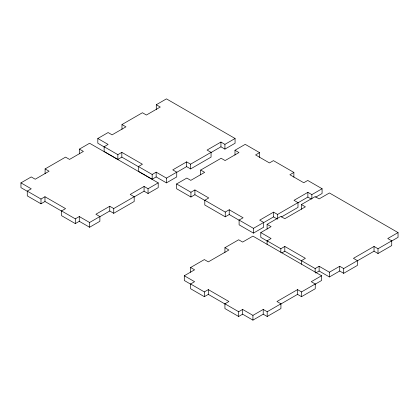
<?xml version="1.0" encoding="UTF-8"?>
<svg xmlns="http://www.w3.org/2000/svg" width="419" height="419" viewBox="0 0 419 419"><rect width="100%" height="100%" fill="white"/><g stroke="black" fill="none" stroke-linecap="round" stroke-linejoin="round"><path stroke-width="0.63" d="M27.45 191.378L20.95 187.628L20.95 182.873L31.247 176.928L35.227 179.227L49.086 171.219L45.105 168.925L45.105 173.681M45.105 168.925L65.558 157.115L69.538 159.414L83.402 151.411L79.421 149.112L79.421 153.867M79.421 149.112L89.582 143.246L158.209 182.873L158.209 187.628L148.054 193.489L144.073 191.19L134.09 196.956M104.315 147.001L97.816 143.246L97.816 138.495L108.112 132.551L112.093 134.85L125.957 126.842L121.976 124.548L121.976 129.298M121.976 124.548L142.423 112.737L146.404 115.036L160.268 107.034L156.287 104.734L156.287 109.49M156.287 104.734L166.448 98.868L235.075 138.495L235.075 143.246L224.919 149.112L220.939 146.812L210.956 152.579M61.666 211.134L44.969 201.492L40.989 203.791L27.266 195.867L27.266 191.111L31.247 188.812L20.95 182.873M138.532 166.752L121.835 157.115L117.854 159.414L104.132 151.489L104.132 146.734L108.112 144.435L97.816 138.495M27.266 191.111L40.989 199.035L44.969 196.741L65.558 208.625L61.577 210.925L61.577 215.68L75.305 223.605L79.285 221.305L89.582 227.25L99.874 221.305L99.874 216.55L95.893 214.25L109.757 206.248L113.738 208.547L134.19 196.741L134.19 201.492L113.738 213.302L109.757 211.003L99.774 216.764M104.132 146.734L117.854 154.658L121.835 152.359L142.423 164.248L138.443 166.547L138.443 171.303L152.17 179.227L156.151 176.928L166.448 182.873L176.739 176.928L176.739 172.172L172.759 169.873L186.623 161.87L190.603 164.169L211.056 152.359L211.056 157.115L190.603 168.925L186.623 166.626L176.64 172.387M61.577 210.925L75.305 218.849L79.285 216.55L89.582 222.494L99.874 216.55M138.443 166.547L152.17 174.472L156.151 172.172L166.448 178.117L176.739 172.172M158.209 182.873L148.054 188.733L144.073 186.439L130.209 194.442L134.19 196.741M235.075 138.495L224.919 144.356L220.939 142.057L207.075 150.065L211.056 152.359M204.896 200.471L194.914 194.709L190.933 197.009L176.588 188.728L176.588 183.972L186.816 178.07L190.797 180.364L204.655 172.361L200.675 170.062L200.675 174.817M200.675 170.062L221.127 158.256L225.108 160.556L238.971 152.553L234.991 150.253L234.991 155.009M234.991 150.253L245.22 144.351L259.56 152.631L259.56 157.387M176.588 183.972L190.933 192.253L194.914 189.954L208.777 197.957L204.797 200.256L204.797 205.011L225.249 216.817L229.23 214.523L239.207 220.284M259.56 152.631L255.58 154.925L269.443 162.933L273.424 160.634L293.876 172.439L293.876 177.195M204.797 200.256L225.249 212.066L229.23 209.767L243.093 217.77L239.108 220.069L239.108 224.825L253.453 233.105L263.682 227.203L263.682 222.447L259.701 220.148L273.565 212.145L277.546 214.444L297.993 202.634L297.993 207.389L281.411 216.963M293.876 172.439L289.896 174.739L303.759 182.742L307.74 180.448L322.085 188.728L322.085 193.484L315.627 197.208M322.085 188.728L311.856 194.631L307.876 192.331L294.012 200.334L297.993 202.634M239.108 220.069L253.453 228.35L263.682 222.447M263.582 222.662L273.565 216.901L277.048 218.912M297.899 202.848L307.876 197.087L311.359 199.098M190.614 272.266L190.614 267.511L204.336 259.586L208.316 261.885L228.905 249.996L224.924 247.697L224.924 252.453M224.924 247.697L238.652 239.773L242.632 242.072L252.929 236.127L321.556 275.754L321.556 280.505L315.057 284.26M267.102 229.099L267.102 224.343L280.83 216.419L284.81 218.718L305.399 206.829L301.418 204.53L301.418 209.285M301.418 204.53L315.146 196.605L319.126 198.905L329.418 192.96L398.05 232.587L398.05 237.337L391.55 241.093M190.802 284.26L184.297 280.505L184.297 275.754L194.594 269.81L190.614 267.511M267.291 241.093L260.791 237.337L260.791 232.587L271.083 226.642L267.102 224.343M225.013 304.016L208.316 294.374L204.336 296.673L190.614 288.749L190.614 283.993L194.594 281.694L184.297 275.754M267.102 244.392L267.102 240.825L271.083 238.526L260.791 232.587M190.614 283.993L204.336 291.917L208.316 289.618L228.905 301.507L224.924 303.806L224.924 308.562L238.652 316.486L242.632 314.187L252.929 320.132L263.221 314.187L267.202 316.486L280.929 308.562L280.929 303.806L276.949 301.507L297.537 289.618L301.518 291.917L315.245 283.993L315.245 288.749L301.518 296.673L297.537 294.374L280.285 304.335M267.102 240.825L280.83 248.75L284.81 246.451L305.399 258.34L301.418 260.639L301.418 264.206M281.825 252.929L284.81 251.206L301.502 260.848M224.924 303.806L238.652 311.731L242.632 309.432L252.929 315.376L263.221 309.432L267.202 311.731L280.929 303.806M301.418 260.639L315.146 268.563L319.126 266.264L329.418 272.209L339.715 266.264L343.695 268.563L357.423 260.639L357.423 265.395L343.695 273.319L339.715 271.02L329.418 276.964L319.126 271.02L315.643 273.031M321.556 275.754L311.265 281.694L315.245 283.993M357.334 260.848L374.031 251.206L378.011 253.505L391.734 245.581L391.734 240.825L378.011 248.75L374.031 246.451L353.442 258.34L357.423 260.639M398.05 232.587L387.753 238.526L391.734 240.825M378.011 248.75L378.011 253.505M374.031 246.451L374.031 251.206M343.695 268.563L343.695 273.319M339.715 266.264L339.715 271.02M329.418 272.209L329.418 276.964M319.126 266.264L319.126 271.02M315.146 268.563L315.146 272.13M311.856 194.631L311.856 198.789M307.876 192.331L307.876 197.087M301.518 291.917L301.518 296.673M297.537 289.618L297.537 294.374M284.81 246.451L284.81 251.206M280.83 248.75L280.83 252.317M277.546 214.444L277.546 219.195M273.565 212.145L273.565 216.901M267.202 311.731L267.202 316.486M263.221 309.432L263.221 314.187M253.453 228.35L253.453 233.105M252.929 315.376L252.929 320.132M242.632 309.432L242.632 314.187M238.652 311.731L238.652 316.486M229.23 209.767L229.23 214.523M225.249 212.066L225.249 216.817M224.919 144.356L224.919 149.112M220.939 142.057L220.939 146.812M208.316 289.618L208.316 294.374M204.336 291.917L204.336 296.673M194.914 189.954L194.914 194.709M190.933 192.253L190.933 197.009M190.603 164.169L190.603 168.925M186.623 161.87L186.623 166.626M166.448 178.117L166.448 182.873M156.151 172.172L156.151 176.928M152.17 174.472L152.17 179.227M148.054 188.733L148.054 193.489M144.073 186.439L144.073 191.19M121.835 152.359L121.835 157.115M117.854 154.658L117.854 159.414M113.738 208.547L113.738 213.302M109.757 206.248L109.757 211.003M89.582 222.494L89.582 227.25M79.285 216.55L79.285 221.305M75.305 218.849L75.305 223.605M44.969 196.741L44.969 201.492M40.989 199.035L40.989 203.791"/></g></svg>
